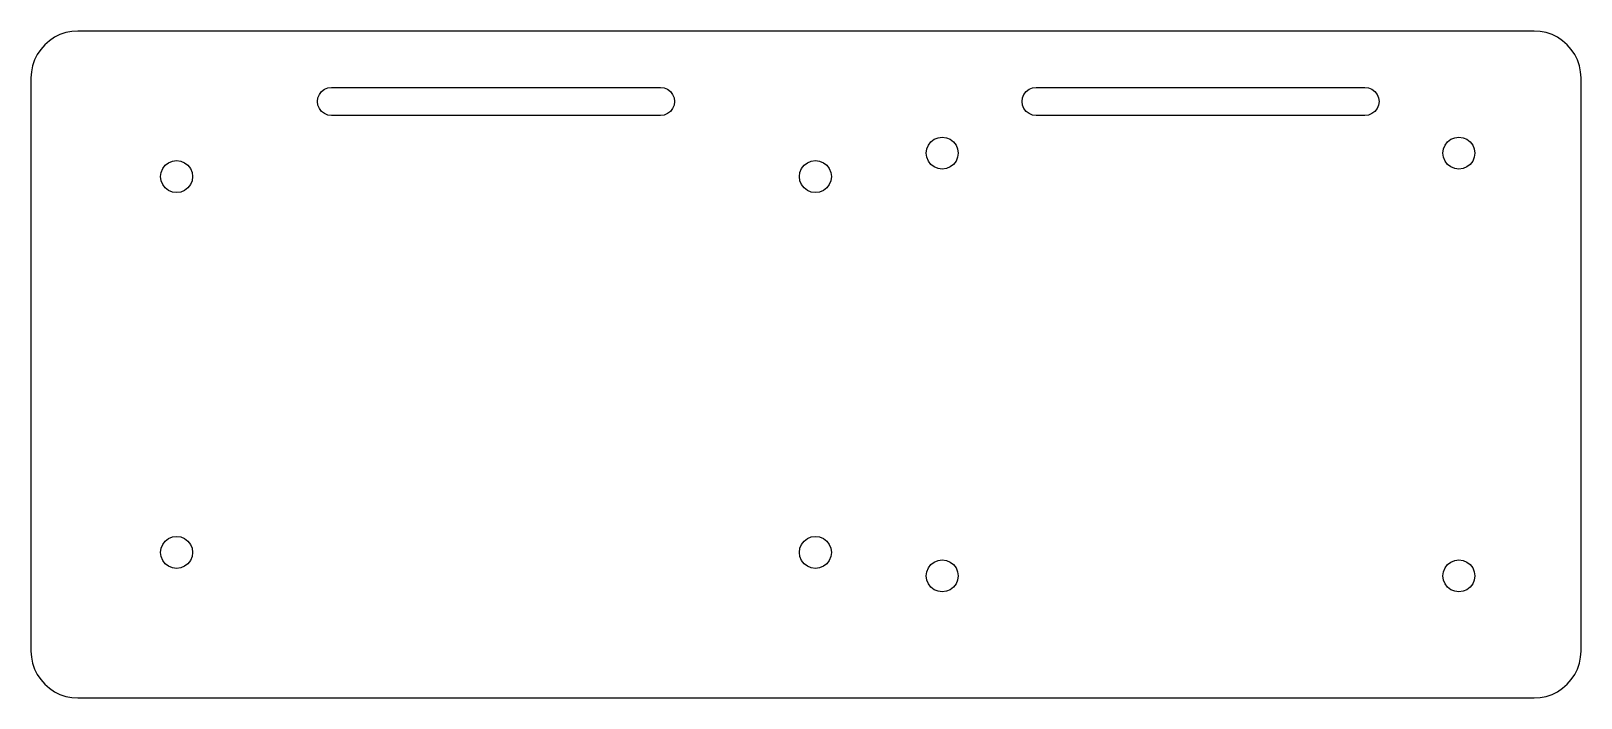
# Model space of a CAD drawing. Header units: metres. Extents: x -91 to 74, y -36 to 36.
import ezdxf

# ---------------------------------------------------------------- set-up
doc = ezdxf.new("R2010")
doc.units = ezdxf.units.M

msp = doc.modelspace()

# ---------------------------------------------------------------- linework, layer by layer
for p, q in [((-88.5, 34.8301), (-89.0438, 34.4668)), ((-87.9134, 35.1194), (-88.5, 34.8301)), ((-87.2941, 35.3296), (-87.9134, 35.1194)), ((-86.6526, 35.4572), (-87.2941, 35.3296)), ((-86, 35.5), (-86.6526, 35.4572)), ((69, 35.5), (-86, 35.5)), ((69.6526, 35.4572), (69, 35.5)), ((70.2941, 35.3296), (69.6526, 35.4572)), ((70.9134, 35.1194), (70.2941, 35.3296)), ((71.5, 34.8301), (70.9134, 35.1194)), ((72.0438, 34.4668), (71.5, 34.8301)), ((-90.3301, 33), (-90.6194, 32.4134)), ((-89.9668, 33.5438), (-90.3301, 33)), ((-89.5355, 34.0355), (-89.9668, 33.5438)), ((-89.0438, 34.4668), (-89.5355, 34.0355)), ((72.5355, 34.0355), (72.0438, 34.4668)), ((72.9668, 33.5438), (72.5355, 34.0355)), ((73.3301, 33), (72.9668, 33.5438)), ((73.6194, 32.4134), (73.3301, 33)), ((-90.8296, 31.7941), (-90.9572, 31.1526)), ((-90.6194, 32.4134), (-90.8296, 31.7941)), ((73.8296, 31.7941), (73.6194, 32.4134)), ((73.9572, 31.1526), (73.8296, 31.7941)), ((-90.9572, 31.1526), (-91, 30.5)), ((-91, 30.5), (-91, -30.5)), ((74, 30.5), (73.9572, 31.1526)), ((74, -30.5), (74, 30.5)), ((-60.5, 28), (-60.4489, 28.3882)), ((-60.4489, 28.3882), (-60.299, 28.75)), ((-60.299, 28.75), (-60.0607, 29.0607)), ((-60.0607, 29.0607), (-59.75, 29.299)), ((-59.75, 29.299), (-59.3882, 29.4489)), ((-59.3882, 29.4489), (-59, 29.5)), ((-59, 29.5), (-24, 29.5)), ((-24, 29.5), (-23.6118, 29.4489)), ((-23.6118, 29.4489), (-23.25, 29.299)), ((-23.25, 29.299), (-22.9393, 29.0607)), ((-22.9393, 29.0607), (-22.701, 28.75)), ((-22.701, 28.75), (-22.5511, 28.3882)), ((-22.5511, 28.3882), (-22.5, 28)), ((14.5, 28), (14.5511, 28.3882)), ((14.5511, 28.3882), (14.701, 28.75)), ((14.701, 28.75), (14.9393, 29.0607)), ((14.9393, 29.0607), (15.25, 29.299)), ((15.25, 29.299), (15.6118, 29.4489)), ((15.6118, 29.4489), (16, 29.5)), ((16, 29.5), (51, 29.5)), ((51, 29.5), (51.3882, 29.4489)), ((51.3882, 29.4489), (51.75, 29.299)), ((51.75, 29.299), (52.0607, 29.0607)), ((52.0607, 29.0607), (52.299, 28.75)), ((52.299, 28.75), (52.4489, 28.3882)), ((52.4489, 28.3882), (52.5, 28)), ((-60.4489, 27.6118), (-60.5, 28)), ((-60.299, 27.25), (-60.4489, 27.6118)), ((-60.0607, 26.9393), (-60.299, 27.25)), ((-59.75, 26.701), (-60.0607, 26.9393)), ((-59.3882, 26.5511), (-59.75, 26.701)), ((-59, 26.5), (-59.3882, 26.5511)), ((-24, 26.5), (-59, 26.5)), ((-23.6118, 26.5511), (-24, 26.5)), ((-23.25, 26.701), (-23.6118, 26.5511)), ((-22.9393, 26.9393), (-23.25, 26.701)), ((-22.701, 27.25), (-22.9393, 26.9393)), ((-22.5511, 27.6118), (-22.701, 27.25)), ((-22.5, 28), (-22.5511, 27.6118)), ((14.5511, 27.6118), (14.5, 28)), ((14.701, 27.25), (14.5511, 27.6118)), ((14.9393, 26.9393), (14.701, 27.25)), ((15.25, 26.701), (14.9393, 26.9393)), ((15.6118, 26.5511), (15.25, 26.701)), ((16, 26.5), (15.6118, 26.5511)), ((51, 26.5), (16, 26.5)), ((51.3882, 26.5511), (51, 26.5)), ((51.75, 26.701), (51.3882, 26.5511)), ((52.0607, 26.9393), (51.75, 26.701)), ((52.299, 27.25), (52.0607, 26.9393)), ((52.4489, 27.6118), (52.299, 27.25)), ((52.5, 28), (52.4489, 27.6118)), ((4.35794, 22.94), (4.52777, 23.35)), ((4.52777, 23.35), (4.79793, 23.7021)), ((4.79793, 23.7021), (5.15001, 23.9722)), ((5.15001, 23.9722), (5.56001, 24.1421)), ((5.56001, 24.1421), (6, 24.2)), ((6, 24.2), (6.44, 24.1421)), ((6.44, 24.1421), (6.85001, 23.9722)), ((6.85001, 23.9722), (7.20209, 23.7021)), ((7.20209, 23.7021), (7.47224, 23.35)), ((7.47224, 23.35), (7.64207, 22.94)), ((59.3579, 22.94), (59.5278, 23.35)), ((59.5278, 23.35), (59.7979, 23.7021)), ((59.7979, 23.7021), (60.15, 23.9722)), ((60.15, 23.9722), (60.56, 24.1421)), ((60.56, 24.1421), (61, 24.2)), ((61, 24.2), (61.44, 24.1421)), ((61.44, 24.1421), (61.85, 23.9722)), ((61.85, 23.9722), (62.2021, 23.7021)), ((62.2021, 23.7021), (62.4722, 23.35)), ((62.4722, 23.35), (62.6421, 22.94)), ((-76.7021, 21.2021), (-76.35, 21.4722)), ((-76.35, 21.4722), (-75.94, 21.6421)), ((-75.94, 21.6421), (-75.5, 21.7)), ((-75.5, 21.7), (-75.06, 21.6421)), ((-75.06, 21.6421), (-74.65, 21.4722)), ((-74.65, 21.4722), (-74.2979, 21.2021)), ((-8.70209, 21.2021), (-8.35001, 21.4722)), ((-8.35001, 21.4722), (-7.94, 21.6421)), ((-7.94, 21.6421), (-7.5, 21.7)), ((-7.5, 21.7), (-7.06001, 21.6421)), ((-7.06001, 21.6421), (-6.65001, 21.4722)), ((-6.65001, 21.4722), (-6.29793, 21.2021)), ((4.3, 22.5), (4.35794, 22.94)), ((4.35794, 22.06), (4.3, 22.5)), ((4.52777, 21.65), (4.35794, 22.06)), ((4.79793, 21.2979), (4.52777, 21.65)), ((7.47224, 21.65), (7.20209, 21.2979)), ((7.64207, 22.06), (7.47224, 21.65)), ((7.64207, 22.94), (7.70001, 22.5)), ((7.70001, 22.5), (7.64207, 22.06)), ((59.3, 22.5), (59.3579, 22.94)), ((59.3579, 22.06), (59.3, 22.5)), ((59.5278, 21.65), (59.3579, 22.06)), ((59.7979, 21.2979), (59.5278, 21.65)), ((62.4722, 21.65), (62.2021, 21.2979)), ((62.6421, 22.06), (62.4722, 21.65)), ((62.6421, 22.94), (62.7, 22.5)), ((62.7, 22.5), (62.6421, 22.06)), ((-77.2, 20), (-77.1421, 20.44)), ((-77.1421, 19.56), (-77.2, 20)), ((-77.1421, 20.44), (-76.9722, 20.85)), ((-76.9722, 20.85), (-76.7021, 21.2021)), ((-74.2979, 21.2021), (-74.0278, 20.85)), ((-74.0278, 20.85), (-73.8579, 20.44)), ((-73.8579, 20.44), (-73.8, 20)), ((-73.8, 20), (-73.8579, 19.56)), ((-9.20001, 20), (-9.14207, 20.44)), ((-9.14207, 19.56), (-9.20001, 20)), ((-9.14207, 20.44), (-8.97224, 20.85)), ((-8.97224, 20.85), (-8.70209, 21.2021)), ((-6.29793, 21.2021), (-6.02777, 20.85)), ((-6.02777, 20.85), (-5.85794, 20.44)), ((-5.85794, 20.44), (-5.8, 20)), ((-5.8, 20), (-5.85794, 19.56)), ((5.15001, 21.0278), (4.79793, 21.2979)), ((5.56001, 20.8579), (5.15001, 21.0278)), ((6, 20.8), (5.56001, 20.8579)), ((6.44, 20.8579), (6, 20.8)), ((6.85001, 21.0278), (6.44, 20.8579)), ((7.20209, 21.2979), (6.85001, 21.0278)), ((60.15, 21.0278), (59.7979, 21.2979)), ((60.56, 20.8579), (60.15, 21.0278)), ((61, 20.8), (60.56, 20.8579)), ((61.44, 20.8579), (61, 20.8)), ((61.85, 21.0278), (61.44, 20.8579)), ((62.2021, 21.2979), (61.85, 21.0278)), ((-76.9722, 19.15), (-77.1421, 19.56)), ((-76.7021, 18.7979), (-76.9722, 19.15)), ((-76.35, 18.5278), (-76.7021, 18.7979)), ((-75.94, 18.3579), (-76.35, 18.5278)), ((-75.5, 18.3), (-75.94, 18.3579)), ((-75.06, 18.3579), (-75.5, 18.3)), ((-74.65, 18.5278), (-75.06, 18.3579)), ((-74.2979, 18.7979), (-74.65, 18.5278)), ((-74.0278, 19.15), (-74.2979, 18.7979)), ((-73.8579, 19.56), (-74.0278, 19.15)), ((-8.97224, 19.15), (-9.14207, 19.56)), ((-8.70209, 18.7979), (-8.97224, 19.15)), ((-8.35001, 18.5278), (-8.70209, 18.7979)), ((-7.94, 18.3579), (-8.35001, 18.5278)), ((-7.5, 18.3), (-7.94, 18.3579)), ((-7.06001, 18.3579), (-7.5, 18.3)), ((-6.65001, 18.5278), (-7.06001, 18.3579)), ((-6.29793, 18.7979), (-6.65001, 18.5278)), ((-6.02777, 19.15), (-6.29793, 18.7979)), ((-5.85794, 19.56), (-6.02777, 19.15)), ((-77.2, -20), (-77.1421, -19.56)), ((-77.1421, -19.56), (-76.9722, -19.15)), ((-76.9722, -19.15), (-76.7021, -18.7979)), ((-76.7021, -18.7979), (-76.35, -18.5278)), ((-76.35, -18.5278), (-75.94, -18.3579)), ((-75.94, -18.3579), (-75.5, -18.3)), ((-75.5, -18.3), (-75.06, -18.3579)), ((-75.06, -18.3579), (-74.65, -18.5278)), ((-74.65, -18.5278), (-74.2979, -18.7979)), ((-74.2979, -18.7979), (-74.0278, -19.15)), ((-74.0278, -19.15), (-73.8579, -19.56)), ((-73.8579, -19.56), (-73.8, -20)), ((-9.20001, -20), (-9.14207, -19.56)), ((-9.14207, -19.56), (-8.97224, -19.15)), ((-8.97224, -19.15), (-8.70209, -18.7979)), ((-8.70209, -18.7979), (-8.35001, -18.5278)), ((-8.35001, -18.5278), (-7.94, -18.3579)), ((-7.94, -18.3579), (-7.5, -18.3)), ((-7.5, -18.3), (-7.06001, -18.3579)), ((-7.06001, -18.3579), (-6.65001, -18.5278)), ((-6.65001, -18.5278), (-6.29793, -18.7979)), ((-6.29793, -18.7979), (-6.02777, -19.15)), ((-6.02777, -19.15), (-5.85794, -19.56)), ((-5.85794, -19.56), (-5.8, -20)), ((-77.1421, -20.44), (-77.2, -20)), ((-76.9722, -20.85), (-77.1421, -20.44)), ((-76.7021, -21.2021), (-76.9722, -20.85)), ((-76.35, -21.4722), (-76.7021, -21.2021)), ((-74.2979, -21.2021), (-74.65, -21.4722)), ((-74.0278, -20.85), (-74.2979, -21.2021)), ((-73.8579, -20.44), (-74.0278, -20.85)), ((-73.8, -20), (-73.8579, -20.44)), ((-9.14207, -20.44), (-9.20001, -20)), ((-8.97224, -20.85), (-9.14207, -20.44)), ((-8.70209, -21.2021), (-8.97224, -20.85)), ((-8.35001, -21.4722), (-8.70209, -21.2021)), ((-6.29793, -21.2021), (-6.65001, -21.4722)), ((-6.02777, -20.85), (-6.29793, -21.2021)), ((-5.85794, -20.44), (-6.02777, -20.85)), ((-5.8, -20), (-5.85794, -20.44)), ((4.52777, -21.65), (4.79793, -21.2979)), ((4.79793, -21.2979), (5.15001, -21.0278)), ((5.15001, -21.0278), (5.56001, -20.8579)), ((5.56001, -20.8579), (6, -20.8)), ((6, -20.8), (6.44, -20.8579)), ((6.44, -20.8579), (6.85001, -21.0278)), ((6.85001, -21.0278), (7.20209, -21.2979)), ((7.20209, -21.2979), (7.47224, -21.65)), ((59.5278, -21.65), (59.7979, -21.2979)), ((59.7979, -21.2979), (60.15, -21.0278)), ((60.15, -21.0278), (60.56, -20.8579)), ((60.56, -20.8579), (61, -20.8)), ((61, -20.8), (61.44, -20.8579)), ((61.44, -20.8579), (61.85, -21.0278)), ((61.85, -21.0278), (62.2021, -21.2979)), ((62.2021, -21.2979), (62.4722, -21.65)), ((-75.94, -21.6421), (-76.35, -21.4722)), ((-75.5, -21.7), (-75.94, -21.6421)), ((-75.06, -21.6421), (-75.5, -21.7)), ((-74.65, -21.4722), (-75.06, -21.6421)), ((-7.94, -21.6421), (-8.35001, -21.4722)), ((-7.5, -21.7), (-7.94, -21.6421)), ((-7.06001, -21.6421), (-7.5, -21.7)), ((-6.65001, -21.4722), (-7.06001, -21.6421)), ((4.3, -22.5), (4.35794, -22.06)), ((4.35794, -22.94), (4.3, -22.5)), ((4.35794, -22.06), (4.52777, -21.65)), ((4.52777, -23.35), (4.35794, -22.94)), ((7.47224, -21.65), (7.64207, -22.06)), ((7.64207, -22.94), (7.47224, -23.35)), ((7.64207, -22.06), (7.70001, -22.5)), ((7.70001, -22.5), (7.64207, -22.94)), ((59.3, -22.5), (59.3579, -22.06)), ((59.3579, -22.94), (59.3, -22.5)), ((59.3579, -22.06), (59.5278, -21.65)), ((59.5278, -23.35), (59.3579, -22.94)), ((62.4722, -21.65), (62.6421, -22.06)), ((62.6421, -22.94), (62.4722, -23.35)), ((62.6421, -22.06), (62.7, -22.5)), ((62.7, -22.5), (62.6421, -22.94)), ((4.79793, -23.7021), (4.52777, -23.35)), ((5.15001, -23.9722), (4.79793, -23.7021)), ((5.56001, -24.1421), (5.15001, -23.9722)), ((6, -24.2), (5.56001, -24.1421)), ((6.44, -24.1421), (6, -24.2)), ((6.85001, -23.9722), (6.44, -24.1421)), ((7.20209, -23.7021), (6.85001, -23.9722)), ((7.47224, -23.35), (7.20209, -23.7021)), ((59.7979, -23.7021), (59.5278, -23.35)), ((60.15, -23.9722), (59.7979, -23.7021)), ((60.56, -24.1421), (60.15, -23.9722)), ((61, -24.2), (60.56, -24.1421)), ((61.44, -24.1421), (61, -24.2)), ((61.85, -23.9722), (61.44, -24.1421)), ((62.2021, -23.7021), (61.85, -23.9722)), ((62.4722, -23.35), (62.2021, -23.7021)), ((-91, -30.5), (-90.9572, -31.1526)), ((-90.9572, -31.1526), (-90.8296, -31.7941)), ((73.8296, -31.7941), (73.9572, -31.1526)), ((73.9572, -31.1526), (74, -30.5)), ((-90.8296, -31.7941), (-90.6194, -32.4134)), ((-90.6194, -32.4134), (-90.3301, -33)), ((-90.3301, -33), (-89.9668, -33.5438)), ((72.9668, -33.5438), (73.3301, -33)), ((73.3301, -33), (73.6194, -32.4134)), ((73.6194, -32.4134), (73.8296, -31.7941)), ((-89.9668, -33.5438), (-89.5355, -34.0355)), ((-89.5355, -34.0355), (-89.0438, -34.4668)), ((-89.0438, -34.4668), (-88.5, -34.8301)), ((71.5, -34.8301), (72.0438, -34.4668)), ((72.0438, -34.4668), (72.5355, -34.0355)), ((72.5355, -34.0355), (72.9668, -33.5438)), ((-88.5, -34.8301), (-87.9134, -35.1194)), ((-87.9134, -35.1194), (-87.2941, -35.3296)), ((-87.2941, -35.3296), (-86.6526, -35.4572)), ((-86.6526, -35.4572), (-86, -35.5)), ((-86, -35.5), (69, -35.5)), ((69, -35.5), (69.6526, -35.4572)), ((69.6526, -35.4572), (70.2941, -35.3296)), ((70.2941, -35.3296), (70.9134, -35.1194)), ((70.9134, -35.1194), (71.5, -34.8301))]:
    msp.add_line(p, q)

doc.saveas('drawing.dxf')
